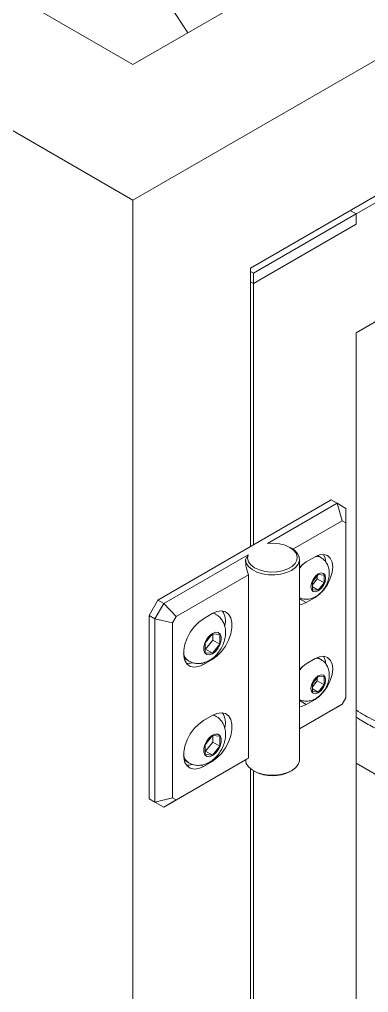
# Model space of a CAD drawing. Header units: millimetres. Extents: x 169 to 14583, y -399 to 10804.
# Drawn here: x 2715.3 to 2799.3, y 7812.9 to 8046.9 of the extents above; entities that cross this region are included whole.
import ezdxf

# ---------------------------------------------------------------- set-up
doc = ezdxf.new("R2010")
doc.units = ezdxf.units.MM
doc.header["$LTSCALE"] = 35

msp = doc.modelspace()

# ---------------------------------------------------------------- linework, layer by layer
at = {"color": 7, "linetype": 'Continuous', "lineweight": 18}
for p, q in [((4863.941, 9228.027), (2742.62, 8003.415)), ((4807.372, 9228.027), (2742.62, 8036.071)), ((2742.62, 8036.071), (1343.57, 8843.726)), ((2742.62, 8003.415), (1318.451, 8825.57)), ((3485.082, 8399.367), (2770.905, 7987.081)), ((3102.538, 8176.896), (2796.36, 8000.144)), ((3102.538, 8148.317), (2796.36, 7971.565)), ((2737.007, 8072.621), (2755.802, 8043.681)), ((2742.62, 6207.025), (2742.62, 8003.415)), ((2796.36, 8000.144), (2771.612, 7985.856)), ((2794.946, 8000.96), (2796.36, 8000.144)), ((2796.36, 7997.694), (2796.36, 8000.144)), ((2771.612, 7983.407), (2796.36, 7997.694)), ((2770.905, 7987.081), (2770.905, 7920.125)), ((2770.905, 7986.265), (2771.612, 7985.856)), ((2771.612, 7985.856), (2771.612, 7983.407)), ((2770.905, 7983.815), (2771.612, 7983.407)), ((2771.612, 7983.407), (2771.612, 7920.533)), ((2796.36, 7971.565), (2796.36, 7478.627)), ((2790.35, 7931.351), (2748.631, 7907.266)), ((2775.018, 7920.866), (2791.764, 7930.534)), ((2791.764, 7930.534), (2790.35, 7931.351)), ((2791.764, 7930.534), (2793.007, 7926.353)), ((2791.764, 7930.534), (2793.886, 7929.309)), ((2793.886, 7929.309), (2793.886, 7925.845)), ((2793.007, 7926.353), (2781.144, 7919.504)), ((2793.886, 7925.845), (2793.007, 7926.353)), ((2793.886, 7883.781), (2793.886, 7925.845)), ((2780.805, 7919.716), (2780.451, 7919.92)), ((2750.045, 7906.45), (2770.327, 7918.159)), ((2769.709, 7916.986), (2770.327, 7918.159)), ((2786.461, 7917.674), (2784.34, 7916.45)), ((2787.867, 7917.498), (2787.052, 7917.968)), ((2782.708, 7868.887), (2782.708, 7917.063)), ((2770.42, 7913.314), (2753.045, 7903.283)), ((2770.42, 7913.314), (2770.42, 7869.221)), ((2787.239, 7913.396), (2785.825, 7911.636)), ((2786.984, 7912.347), (2786.984, 7913.079)), ((2788.653, 7913.269), (2787.239, 7913.396)), ((2788.653, 7911.383), (2788.653, 7913.269)), ((2785.825, 7910.904), (2786.984, 7912.347)), ((2785.825, 7911.636), (2785.825, 7909.751)), ((2785.825, 7910.44), (2787.239, 7909.624)), ((2786.984, 7912.347), (2788.653, 7911.383)), ((2787.239, 7909.624), (2788.653, 7911.383)), ((2785.825, 7909.751), (2787.239, 7909.624)), ((2746.509, 7903.592), (2748.631, 7907.266)), ((2747.924, 7902.776), (2750.045, 7906.45)), ((2748.631, 7907.266), (2750.045, 7906.45)), ((2750.045, 7906.45), (2753.045, 7903.283)), ((2782.713, 7907.59), (2782.925, 7907.712)), ((2782.713, 7907.59), (2784.34, 7906.651)), ((2784.34, 7906.651), (2786.461, 7907.876)), ((2747.924, 7902.776), (2746.509, 7903.592)), ((2746.509, 7903.592), (2746.509, 7859.499)), ((2753.045, 7903.283), (2752.166, 7901.761)), ((2761.712, 7904), (2759.591, 7902.775)), ((2761.925, 7904.117), (2762.562, 7903.87)), ((2762.558, 7903.872), (2762.036, 7904.174)), ((2747.924, 7902.776), (2752.166, 7901.761)), ((2747.924, 7858.683), (2747.924, 7902.776)), ((2752.166, 7901.761), (2752.166, 7859.697)), ((2761.783, 7899.172), (2760.015, 7896.973)), ((2763.551, 7899.014), (2761.783, 7899.172)), ((2761.882, 7897.62), (2761.882, 7899.163)), ((2763.551, 7896.656), (2763.551, 7899.014)), ((2760.015, 7896.973), (2760.015, 7894.615)), ((2760.114, 7895.421), (2761.882, 7897.62)), ((2761.783, 7894.457), (2763.551, 7896.656)), ((2761.882, 7897.62), (2763.551, 7896.656)), ((2760.015, 7895.43), (2760.114, 7895.421)), ((2760.015, 7894.615), (2761.783, 7894.457)), ((2760.114, 7895.421), (2761.783, 7894.457)), ((2755.422, 7892.981), (2756.058, 7892.614)), ((2759.052, 7892.063), (2759.591, 7891.752)), ((2759.591, 7891.752), (2761.712, 7892.976)), ((2761.531, 7893.081), (2761.712, 7892.976)), ((2786.461, 7893.178), (2784.34, 7891.954)), ((2787.867, 7893.001), (2787.052, 7893.472)), ((2787.239, 7888.899), (2785.825, 7887.14)), ((2785.825, 7886.408), (2786.984, 7887.85)), ((2785.825, 7887.14), (2785.825, 7885.254)), ((2786.984, 7887.85), (2786.984, 7888.583)), ((2786.984, 7887.85), (2788.653, 7886.887)), ((2788.653, 7888.773), (2787.239, 7888.899)), ((2788.653, 7886.887), (2788.653, 7888.773)), ((2785.825, 7885.944), (2787.239, 7885.128)), ((2785.825, 7885.254), (2787.239, 7885.128)), ((2787.239, 7885.128), (2788.653, 7886.887)), ((2782.708, 7876.314), (2793.007, 7882.259)), ((2782.713, 7883.094), (2782.925, 7883.216)), ((2782.713, 7883.094), (2784.34, 7882.155)), ((2784.34, 7882.155), (2786.461, 7883.38)), ((2791.764, 7881.542), (2793.007, 7882.259)), ((2793.007, 7882.259), (2793.886, 7883.781)), ((2791.764, 7881.542), (2782.708, 7876.314)), ((2761.712, 7879.504), (2759.591, 7878.279)), ((2761.925, 7879.621), (2762.562, 7879.374)), ((2762.558, 7879.376), (2762.036, 7879.678)), ((2761.783, 7874.675), (2760.015, 7872.476)), ((2760.114, 7870.924), (2761.882, 7873.124)), ((2763.551, 7874.517), (2761.783, 7874.675)), ((2761.882, 7873.124), (2761.882, 7874.667)), ((2761.882, 7873.124), (2763.551, 7872.16)), ((2763.551, 7872.16), (2763.551, 7874.517)), ((2760.015, 7872.476), (2760.015, 7870.119)), ((2760.015, 7870.933), (2760.114, 7870.924)), ((2760.114, 7870.924), (2761.783, 7869.961)), ((2761.783, 7869.961), (2763.551, 7872.16)), ((2769.709, 7868.81), (2750.045, 7857.458)), ((2753.045, 7859.19), (2770.42, 7869.221)), ((2755.422, 7868.485), (2756.058, 7868.118)), ((2759.591, 7867.256), (2761.712, 7868.48)), ((2760.015, 7870.119), (2761.783, 7869.961)), ((2761.531, 7868.585), (2761.712, 7868.48)), ((2759.052, 7867.567), (2759.591, 7867.256)), ((2770.905, 7866.718), (2770.905, 7474.138)), ((2771.611, 7866.235), (2771.965, 7866.03)), ((2771.612, 7866.234), (2771.612, 7474.547)), ((2780.451, 7866.03), (2780.805, 7866.235)), ((2821.367, 7853.613), (2796.36, 7868.049)), ((2746.509, 7859.499), (2747.924, 7858.683)), ((2748.631, 7858.274), (2746.509, 7859.499)), ((2747.924, 7858.683), (2752.166, 7859.697)), ((2750.045, 7857.458), (2753.045, 7859.19)), ((2752.166, 7859.697), (2753.045, 7859.19)), ((2750.045, 7857.458), (2747.924, 7858.683)), ((2750.045, 7857.458), (2748.631, 7858.274))]:
    msp.add_line(p, q, dxfattribs=at)
at = {"color": 7, "linetype": 'Continuous', "lineweight": 18, "flags": 128}
for points in [[(2780.805, 7919.716), (2781.514, 7919.231), (2782.239, 7918.463), (2782.636, 7917.62), (2782.685, 7916.746), (2782.381, 7915.889), (2781.743, 7915.096), (2780.804, 7914.41), (2779.616, 7913.868), (2778.242, 7913.499), (2776.758, 7913.324), (2775.244, 7913.352), (2773.783, 7913.582), (2772.453, 7914), (2771.327, 7914.585), (2770.466, 7915.305), (2769.917, 7916.119), (2769.709, 7916.986), (2769.709, 7916.986)], [(2770.327, 7918.159), (2770.214, 7917.32), (2770.454, 7916.491), (2771.033, 7915.719), (2771.917, 7915.051), (2773.054, 7914.525), (2774.378, 7914.173), (2775.809, 7914.016), (2777.263, 7914.062), (2778.656, 7914.309), (2779.904, 7914.743), (2780.934, 7915.338), (2781.686, 7916.058), (2782.114, 7916.862), (2782.195, 7917.702), (2781.922, 7918.528), (2781.312, 7919.292), (2780.402, 7919.949), (2779.244, 7920.459), (2777.907, 7920.794), (2776.47, 7920.932), (2775.018, 7920.866)], [(2786.461, 7907.876), (2787.559, 7908.677), (2788.582, 7909.757), (2789.461, 7911.043), (2790.135, 7912.447), (2790.559, 7913.873), (2790.704, 7915.224), (2790.559, 7916.409), (2790.135, 7917.346), (2789.461, 7917.971), (2788.582, 7918.243), (2787.559, 7918.141), (2786.461, 7917.674)], [(2789.072, 7916.404), (2788.933, 7917.348), (2788.535, 7918.246)], [(2784.34, 7916.45), (2783.242, 7915.649), (2782.708, 7915.131)], [(2782.708, 7914.869), (2783.173, 7915.501), (2783.444, 7915.823)], [(2787.239, 7909.468), (2787.915, 7910.014), (2788.489, 7910.788), (2788.872, 7911.671), (2789.007, 7912.53), (2788.872, 7913.234), (2788.489, 7913.675), (2787.915, 7913.786), (2787.239, 7913.551), (2786.562, 7913.005), (2785.989, 7912.232), (2785.606, 7911.348), (2785.471, 7910.489), (2785.606, 7909.786), (2785.989, 7909.345), (2786.562, 7909.233), (2787.239, 7909.468)], [(2782.708, 7906.086), (2783.242, 7906.184), (2784.34, 7906.651)], [(2761.712, 7892.976), (2762.854, 7893.796), (2763.93, 7894.888), (2764.877, 7896.19), (2765.64, 7897.625), (2766.175, 7899.11), (2766.45, 7900.559), (2766.45, 7901.888), (2766.175, 7903.019), (2765.64, 7903.887), (2764.877, 7904.441), (2763.93, 7904.649), (2762.854, 7904.499), (2761.712, 7904)], [(2759.591, 7902.775), (2758.449, 7901.956), (2757.373, 7900.863), (2756.426, 7899.562), (2755.663, 7898.127), (2755.128, 7896.642), (2754.853, 7895.193), (2754.853, 7893.864), (2755.128, 7892.733), (2755.663, 7891.865), (2756.426, 7891.311), (2757.373, 7891.103), (2758.449, 7891.253), (2759.591, 7891.752)], [(2761.783, 7894.365), (2762.508, 7894.931), (2763.146, 7895.725), (2763.62, 7896.65), (2763.872, 7897.595), (2763.872, 7898.446), (2763.62, 7899.1), (2763.146, 7899.478), (2762.508, 7899.535), (2761.783, 7899.264), (2761.057, 7898.698), (2760.419, 7897.904), (2759.946, 7896.979), (2759.694, 7896.034), (2759.694, 7895.183), (2759.946, 7894.529), (2760.419, 7894.151), (2761.057, 7894.094), (2761.783, 7894.365)], [(2754.935, 7893.363), (2754.985, 7893.313), (2755.422, 7892.981)], [(2784.34, 7891.954), (2783.242, 7891.153), (2782.708, 7890.635)], [(2786.461, 7883.38), (2787.559, 7884.181), (2788.582, 7885.261), (2789.461, 7886.547), (2790.135, 7887.95), (2790.559, 7889.377), (2790.704, 7890.728), (2790.559, 7891.913), (2790.135, 7892.85), (2789.461, 7893.475), (2788.582, 7893.747), (2787.559, 7893.645), (2786.461, 7893.178)], [(2789.072, 7891.908), (2788.933, 7892.852), (2788.535, 7893.75)], [(2782.708, 7890.372), (2783.173, 7891.005), (2783.444, 7891.326)], [(2787.239, 7884.972), (2787.915, 7885.518), (2788.489, 7886.292), (2788.872, 7887.175), (2789.007, 7888.034), (2788.872, 7888.738), (2788.489, 7889.179), (2787.915, 7889.29), (2787.239, 7889.055), (2786.562, 7888.509), (2785.989, 7887.735), (2785.606, 7886.852), (2785.471, 7885.993), (2785.606, 7885.29), (2785.989, 7884.849), (2786.562, 7884.737), (2787.239, 7884.972)], [(2761.712, 7868.48), (2762.854, 7869.3), (2763.93, 7870.392), (2764.877, 7871.694), (2765.64, 7873.129), (2766.175, 7874.614), (2766.45, 7876.063), (2766.45, 7877.392), (2766.175, 7878.523), (2765.64, 7879.39), (2764.877, 7879.945), (2763.93, 7880.153), (2762.854, 7880.003), (2761.712, 7879.504)], [(2782.708, 7881.59), (2783.242, 7881.688), (2784.34, 7882.155)], [(2759.591, 7878.279), (2758.449, 7877.459), (2757.373, 7876.367), (2756.426, 7875.066), (2755.663, 7873.631), (2755.128, 7872.145), (2754.853, 7870.696), (2754.853, 7869.368), (2755.128, 7868.236), (2755.663, 7867.369), (2756.426, 7866.815), (2757.373, 7866.606), (2758.449, 7866.756), (2759.591, 7867.256)], [(2761.783, 7869.869), (2762.508, 7870.435), (2763.146, 7871.229), (2763.62, 7872.154), (2763.872, 7873.099), (2763.872, 7873.95), (2763.62, 7874.604), (2763.146, 7874.982), (2762.508, 7875.039), (2761.783, 7874.768), (2761.057, 7874.201), (2760.419, 7873.408), (2759.946, 7872.483), (2759.694, 7871.538), (2759.694, 7870.687), (2759.946, 7870.033), (2760.419, 7869.655), (2761.057, 7869.598), (2761.783, 7869.869)], [(2754.935, 7868.867), (2754.985, 7868.817), (2755.422, 7868.485)], [(2769.709, 7868.81), (2769.917, 7867.944), (2770.466, 7867.129), (2771.327, 7866.409), (2772.453, 7865.824), (2773.783, 7865.406), (2775.244, 7865.176), (2776.758, 7865.149), (2778.242, 7865.324), (2779.616, 7865.692), (2780.804, 7866.234), (2781.743, 7866.92), (2782.381, 7867.713), (2782.685, 7868.57), (2782.708, 7868.887)]]:
    msp.add_lwpolyline(points, dxfattribs=at)
at = {"color": 7, "linetype": 'Continuous', "lineweight": 18}
for centre, radius, start, end in [((2786.863, 7915.706), 2.054, 60.51185, 98.00513), ((2759.961, 7902.098), 4.917, 348.15386, 31.01283), ((2757.529, 7894.928), 2.742, 188.62112, 237.70797), ((2755.831, 7895.438), 3.395, 264.44173, 287.3279), ((2786.863, 7891.21), 2.054, 60.51185, 98.00518), ((2759.961, 7877.602), 4.917, 348.15386, 31.01283), ((2757.529, 7870.432), 2.742, 188.62105, 237.70796), ((2755.831, 7870.942), 3.395, 264.44173, 287.3279), ((2776.208, 7874.118), 9.133, 242.31602, 297.68398)]:
    msp.add_arc(centre, radius, start, end, dxfattribs=at)
for centre, major_axis, ratio, start_param, end_param in [((2776.208, 7913.389), (-4.596, 7.961), 0.5773346, 0.8060735, 1.257989), ((2776.208, 7872.562), (6.5, 3.753), 0.0000704, 2.6689206, 3.120836)]:
    msp.add_ellipse(centre, major_axis=major_axis, ratio=ratio, start_param=start_param, end_param=end_param, dxfattribs=at)
for points, knots in [([(2786.617, 7908.095), (2786.85, 7908.244), (2787.426, 7908.612), (2788.232, 7909.41), (2788.992, 7910.478), (2789.563, 7911.705), (2789.876, 7912.975), (2789.911, 7914.196), (2789.688, 7915.301), (2789.217, 7916.268), (2788.602, 7917.023), (2788.084, 7917.334), (2787.867, 7917.465)], [0, 0, 0, 0, 0.0745104, 0.1843939, 0.2970552, 0.4122575, 0.5322347, 0.6402193, 0.7410019, 0.8372894, 0.9318073, 1, 1, 1, 1]), ([(2782.708, 7907.832), (2782.79, 7907.784), (2783.178, 7907.557), (2783.981, 7907.435), (2785.009, 7907.466), (2785.897, 7907.716), (2786.408, 7907.985), (2786.617, 7908.095)], [0, 0, 0, 0, 0.0693697, 0.3279194, 0.5762794, 0.8266262, 1, 1, 1, 1]), ([(2761.058, 7892.762), (2761.311, 7892.923), (2761.938, 7893.321), (2762.83, 7894.17), (2763.688, 7895.3), (2764.365, 7896.594), (2764.802, 7897.956), (2764.971, 7899.303), (2764.875, 7900.561), (2764.528, 7901.711), (2763.936, 7902.705), (2763.266, 7903.444), (2762.739, 7903.727), (2762.546, 7903.83)], [0, 0, 0, 0, 0.0683883, 0.169705, 0.273216, 0.3783823, 0.4866369, 0.5881535, 0.6846557, 0.7756195, 0.8634752, 0.9500477, 1, 1, 1, 1]), ([(2756.084, 7892.645), (2756.296, 7892.519), (2756.839, 7892.194), (2757.84, 7891.994), (2758.966, 7892.001), (2760.059, 7892.253), (2760.725, 7892.592), (2761.058, 7892.762)], [0, 0, 0, 0, 0.1405306, 0.3601945, 0.572468, 0.7858331, 1, 1, 1, 1]), ([(2786.617, 7883.599), (2786.85, 7883.747), (2787.426, 7884.116), (2788.232, 7884.914), (2788.992, 7885.982), (2789.563, 7887.209), (2789.876, 7888.479), (2789.911, 7889.7), (2789.688, 7890.805), (2789.217, 7891.772), (2788.602, 7892.527), (2788.084, 7892.838), (2787.867, 7892.968)], [0, 0, 0, 0, 0.0745104, 0.1843939, 0.2970552, 0.4122575, 0.5322347, 0.6402193, 0.7410019, 0.8372894, 0.9318073, 1, 1, 1, 1]), ([(2782.708, 7883.335), (2782.79, 7883.287), (2783.178, 7883.06), (2783.981, 7882.939), (2785.009, 7882.97), (2785.897, 7883.22), (2786.408, 7883.489), (2786.617, 7883.599)], [0, 0, 0, 0, 0.0693697, 0.3279194, 0.5762794, 0.8266262, 1, 1, 1, 1]), ([(2803.104, 7877.302), (2801.539, 7877.971), (2799.295, 7878.93), (2797.042, 7880.386), (2796.36, 7880.827)], [0, 0, 0, 0, 0.6975925, 1, 1, 1, 1]), ([(2761.058, 7868.266), (2761.311, 7868.427), (2761.938, 7868.825), (2762.83, 7869.674), (2763.688, 7870.803), (2764.365, 7872.098), (2764.802, 7873.46), (2764.971, 7874.807), (2764.875, 7876.064), (2764.528, 7877.215), (2763.936, 7878.208), (2763.266, 7878.948), (2762.739, 7879.231), (2762.546, 7879.334)], [0, 0, 0, 0, 0.0683883, 0.169705, 0.273216, 0.3783823, 0.4866369, 0.5881535, 0.6846557, 0.7756195, 0.8634752, 0.9500477, 1, 1, 1, 1]), ([(2796.36, 7879.129), (2796.793, 7878.843), (2798.268, 7877.872), (2800.817, 7876.49), (2803.329, 7875.282), (2804.784, 7874.706), (2805.18, 7874.55)], [0, 0, 0, 0, 0.1489816, 0.5072368, 0.8658936, 1, 1, 1, 1]), ([(2756.084, 7868.149), (2756.296, 7868.023), (2756.839, 7867.698), (2757.84, 7867.497), (2758.966, 7867.505), (2760.059, 7867.756), (2760.725, 7868.096), (2761.058, 7868.266)], [0, 0, 0, 0, 0.1405306, 0.3601945, 0.572468, 0.7858331, 1, 1, 1, 1])]:
    msp.add_open_spline(points, degree=3, knots=knots, dxfattribs=at)

doc.saveas('drawing.dxf')
